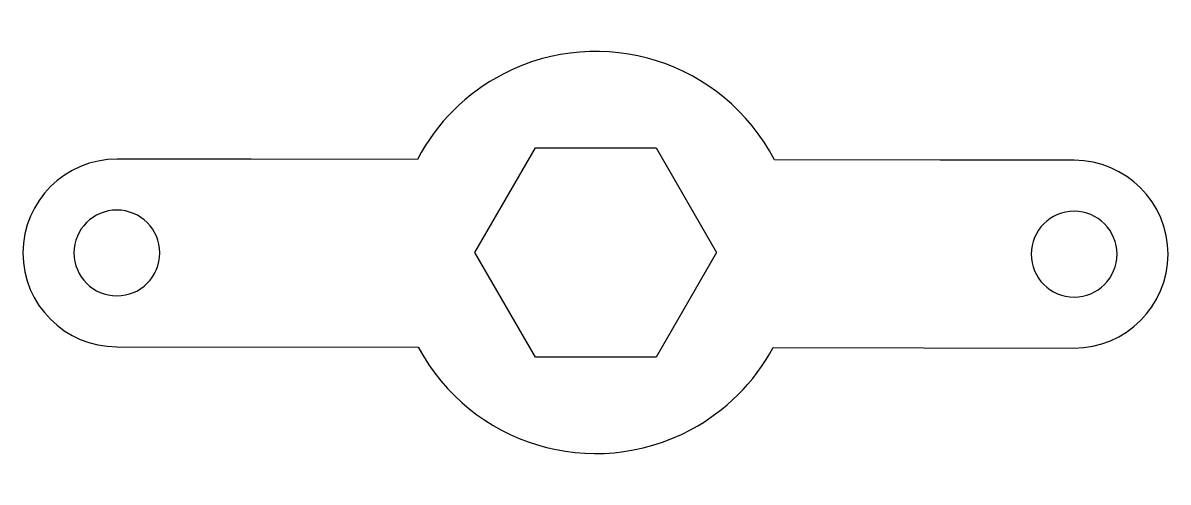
# Model space of a CAD drawing. Header units: inches. Extents: x 21.1 to 106.5, y 254.6 to 288.9.
import ezdxf

# ---------------------------------------------------------------- set-up
doc = ezdxf.new("R2010")
doc.units = ezdxf.units.IN
doc.header["$MEASUREMENT"] = 0

# ---------------------------------------------------------------- blocks, each defined once
blk = doc.blocks.new('block 2')
at = {"color": 7, "lineweight": 25, "true_color": 0xffffff}
blk.add_open_spline([(77.156, 278.646), (77.156, 278.646), (89.505, 278.628), (89.505, 278.628), (89.505, 278.628), (99.504, 278.615), (99.504, 278.615), (103.371, 278.611), (106.502, 275.472), (106.497, 271.605), (106.492, 267.737), (103.353, 264.606), (99.486, 264.611), (99.486, 264.611), (77.053, 264.64), (77.053, 264.64), (75.654, 262.035), (73.516, 259.902), (70.907, 258.509), (63.6, 254.606), (54.513, 257.366), (50.609, 264.673), (50.609, 264.673), (28.13, 264.701), (28.13, 264.701), (24.263, 264.706), (21.132, 267.845), (21.137, 271.712), (21.142, 275.579), (24.281, 278.71), (28.148, 278.705), (28.148, 278.705), (37.764, 278.693), (37.764, 278.693), (37.892, 278.7), (38.021, 278.703), (38.149, 278.703), (38.149, 278.703), (50.545, 278.685), (50.545, 278.685), (51.971, 281.414), (54.201, 283.638), (56.934, 285.055), (64.288, 288.87), (73.342, 286), (77.156, 278.646)], degree=3, knots=[0, 0, 0, 0, 1, 1, 1, 2, 2, 2, 3, 3, 3, 4, 4, 4, 5, 5, 5, 6, 6, 6, 7, 7, 7, 8, 8, 8, 9, 9, 9, 10, 10, 10, 11, 11, 11, 12, 12, 12, 13, 13, 13, 14, 14, 14, 15, 15, 15, 15], dxfattribs=at)
blk = doc.blocks.new('block 3')
at = {"color": 7, "lineweight": 25, "true_color": 0xffffff}
blk.add_open_spline([(99.495, 268.413), (97.727, 268.413), (96.295, 269.846), (96.295, 271.613), (96.295, 273.381), (97.727, 274.813), (99.495, 274.813), (101.262, 274.813), (102.695, 273.381), (102.695, 271.613), (102.695, 269.846), (101.262, 268.413), (99.495, 268.413), (99.495, 268.413), (99.495, 268.413), (99.495, 268.413)], degree=3, knots=[0, 0, 0, 0, 1, 1, 1, 2, 2, 2, 3, 3, 3, 4, 4, 4, 5, 5, 5, 5], dxfattribs=at)
blk = doc.blocks.new('block 4')
at = {"color": 7, "lineweight": 25, "true_color": 0xffffff}
blk.add_open_spline([(28.139, 268.503), (26.372, 268.503), (24.939, 269.936), (24.939, 271.703), (24.939, 273.47), (26.372, 274.903), (28.139, 274.903), (29.906, 274.903), (31.339, 273.47), (31.339, 271.703), (31.339, 269.936), (29.906, 268.503), (28.139, 268.503), (28.139, 268.503), (28.139, 268.503), (28.139, 268.503)], degree=3, knots=[0, 0, 0, 0, 1, 1, 1, 2, 2, 2, 3, 3, 3, 4, 4, 4, 5, 5, 5, 5], dxfattribs=at)
blk = doc.blocks.new('block 5')
at = {"color": 7, "lineweight": 25, "true_color": 0xffffff}
blk.add_lwpolyline([(54.834, 271.74), (59.337, 279.54), (68.344, 279.54), (72.847, 271.74), (68.344, 263.94), (59.337, 263.94), (54.834, 271.74)], dxfattribs=at)
blk = doc.blocks.new('block 6')
at = {"color": 7, "lineweight": 25, "true_color": 0xffffff}
blk.add_open_spline([(99.504, 278.615), (103.371, 278.611), (106.502, 275.472), (106.497, 271.605), (106.492, 267.737), (103.353, 264.606), (99.486, 264.611), (99.486, 264.611), (77.053, 264.64), (77.053, 264.64), (75.654, 262.035), (73.516, 259.902), (70.907, 258.509), (63.6, 254.606), (54.513, 257.366), (50.609, 264.673), (50.609, 264.673), (28.13, 264.701), (28.13, 264.701), (24.263, 264.706), (21.132, 267.845), (21.137, 271.712), (21.142, 275.579), (24.281, 278.71), (28.148, 278.705), (28.148, 278.705), (37.764, 278.693), (37.764, 278.693), (37.892, 278.7), (38.021, 278.703), (38.149, 278.703), (38.149, 278.703), (50.545, 278.685), (50.545, 278.685), (51.971, 281.414), (54.201, 283.638), (56.934, 285.055), (64.288, 288.87), (73.342, 286), (77.156, 278.646), (77.156, 278.646), (89.505, 278.628), (89.505, 278.628), (89.505, 278.628), (99.504, 278.615), (99.504, 278.615)], degree=3, knots=[0, 0, 0, 0, 1, 1, 1, 2, 2, 2, 3, 3, 3, 4, 4, 4, 5, 5, 5, 6, 6, 6, 7, 7, 7, 8, 8, 8, 9, 9, 9, 10, 10, 10, 11, 11, 11, 12, 12, 12, 13, 13, 13, 14, 14, 14, 15, 15, 15, 15], dxfattribs=at)

msp = doc.modelspace()

# ---------------------------------------------------------------- block references
for name in ['block 2', 'block 6', 'block 5', 'block 4', 'block 3']:
    msp.add_blockref(name, (0, 0))

doc.saveas('drawing.dxf')
